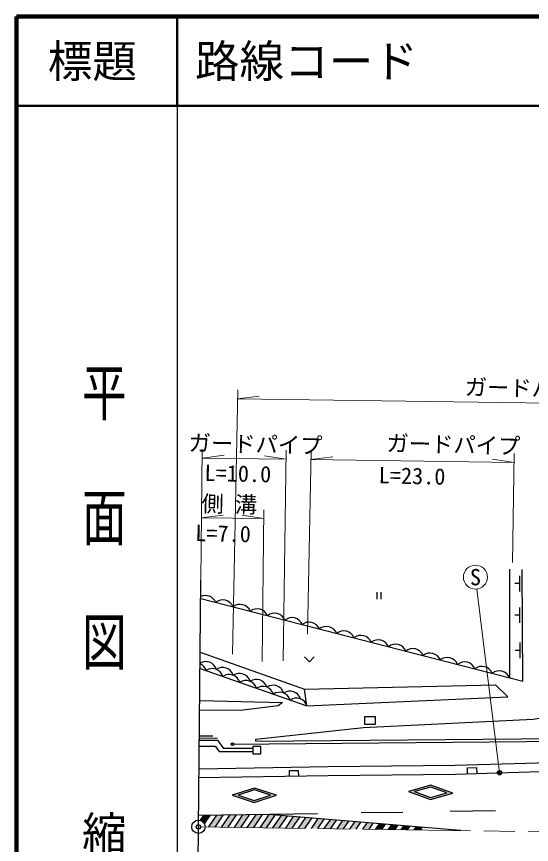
# Model space of a CAD drawing. Units: millimetres at full size, sheet at 1:1000; details may follow other scales. Extents: x 40000 to 680000, y 20000 to 380000.
# Drawn here: x 40000 to 97740, y 287188 to 380000 of the extents above; entities that cross this region are included whole.
import ezdxf
from ezdxf.enums import TextEntityAlignment as Align

# ---------------------------------------------------------------- set-up
doc = ezdxf.new("R2010")
doc.units = ezdxf.units.MM
doc.header["$LTSCALE"] = 1000
doc.header["$PDMODE"] = 32
doc.header["$PDSIZE"] = 500
doc.linetypes.add('CHAIN', pattern=[18.5, 12, -1.5, 3.5, -1.5])
for name, color, linetype, lineweight in [('M-BGD', 7, 'Continuous', 25), ('M-BGD-HTXT', 7, 'Continuous', 13), ('M-BMK', 2, 'CHAIN', 13), ('M-BMK-OTRS', 5, 'Continuous', 25), ('M-BMK-SRVR', 3, 'Continuous', 25), ('M-STR-HTXT', 7, 'Continuous', 13), ('M-STR-STRC', 7, 'Continuous', 25), ('M-TTL', 2, 'Continuous', 140), ('M-TTL-BAND', 7, 'Continuous', 25), ('M-TTL-LINE', 7, 'Continuous', 50)]:
    doc.layers.add(name, color=color, linetype=linetype, lineweight=lineweight)
doc.layers.add('M-OTRS', color=6, linetype='Continuous')
doc.layers.add('M-TTL-TXT', color=7, linetype='Continuous')
doc.styles.add('@ＭＳ ゴシック', font='')
doc.styles.add('ＭＳ ゴシック', font='')
doc.styles.get('@ＭＳ ゴシック').set_extended_font_data('@MS Gothic')
doc.styles.get('ＭＳ ゴシック').set_extended_font_data('MS Gothic')

msp = doc.modelspace()

# ---------------------------------------------------------------- hatches: boundary and pattern name
at = {"layer": 'M-STR-STRC'}
for points in [[(94381, 295344, -1), (93942, 295105, -0.41421), (94042, 295444, -0.41421)], [(64396, 289105), (65116, 289095), (66081, 290510), (65347, 290499)], [(67548, 290532), (66815, 290521), (65835, 289084), (66554, 289074)], [(68968, 290483), (68281, 290541), (67273, 289063), (67992, 289053)], [(61679, 290446), (60946, 290435), (60575, 289892, -0.20908), (61052, 289526)], [(63147, 290467), (62413, 290456), (61520, 289147), (62239, 289137)], [(64614, 290489), (63880, 290478), (62958, 289126), (63677, 289116)], [(70342, 290368), (69655, 290425), (68711, 289042), (69430, 289032)], [(71715, 290252), (71028, 290310), (70149, 289021), (70868, 289011)], [(71588, 289000), (72307, 288990), (73089, 290137), (72402, 290195)], [(74463, 290021), (73776, 290079), (73026, 288979), (73745, 288969)], [(75837, 289906), (75150, 289964), (74464, 288958), (75183, 288947)], [(75902, 288937), (76621, 288926), (77211, 289790), (76524, 289848)], [(78584, 289675), (77898, 289733), (77340, 288916), (78060, 288905)], [(79958, 289560), (79271, 289617), (78779, 288895), (79498, 288884)], [(80936, 288863), (81332, 289444), (80645, 289502), (80217, 288874)], [(82374, 288842), (82706, 289329), (82019, 289386), (81655, 288853)], [(83393, 289271), (83093, 288832), (83812, 288821), (84080, 289213)], [(84767, 289155), (84532, 288811), (85251, 288800), (85454, 289098)]]:
    msp.add_hatch(color=256, dxfattribs=at).paths.add_polyline_path(points)
h = msp.add_hatch(color=256, dxfattribs=at)
h.paths.add_polyline_path([(66670, 293508), (64165, 292721), (66661, 291908), (69165, 292695)])
h.paths.add_polyline_path([(68492, 292698), (66662, 292123), (64838, 292718), (66668, 293293)], flags=16)
h = msp.add_hatch(color=256, dxfattribs=at)
h.paths.add_polyline_path([(86470, 293837), (83940, 293139), (86405, 292238), (88935, 292935)])
h.paths.add_polyline_path([(88263, 292963), (86414, 292453), (84612, 293112), (86461, 293621)], flags=16)

# ---------------------------------------------------------------- linework, layer by layer
at = {"layer": 'M-BGD'}
for p, q in [((95265, 318035), (95274, 305884)), ((96440, 315557), (96433, 317307)), ((96436, 316432), (95874, 316430)), ((80396, 315471), (80396, 314689)), ((80862, 315471), (80862, 314689)), ((96454, 312013), (96447, 313763)), ((96450, 312888), (95888, 312886)), ((96470, 308069), (96463, 309819)), ((96466, 308944), (95904, 308942)), ((72570, 302710), (72295, 304587)), ((93698, 305070), (95074, 303728)), ((60497, 299122), (62533, 299115)), ((60500, 299360), (62028, 299368)), ((60492, 298203), (62281, 298208)), ((62281, 298208), (62766, 297563)), ((66505, 297959), (63216, 297962)), ((66505, 297559), (62766, 297563))]:
    msp.add_line(p, q, dxfattribs=at)
for points in [[(60658, 314753), (96761, 305503), (96711, 317994)], [(60596, 308734), (72295, 304587), (93698, 305070)], [(72305, 308204), (72836, 307674), (73366, 308204)], [(60578, 306929), (72570, 302710), (95074, 303728)], [(60541, 303307), (69833, 303097), (69321, 302741), (65102, 302197), (60530, 302244)], [(66818, 298760), (66820, 298974), (78894, 300310), (97950, 301228), (99270, 301473)], [(64200, 298436), (113578, 298886), (125966, 298946), (139745, 300131)], [(66818, 298760), (113576, 299186), (125953, 299246), (139916, 300447)], [(60495, 298882), (62542, 298859), (63216, 297962)], [(60462, 295681), (74910, 295907), (89203, 296082), (101057, 296424), (113700, 296266), (130034, 295945)], [(60452, 294681), (74924, 294907), (89223, 295082), (101065, 295424), (113684, 295266), (130015, 294946)], [(70595, 294839), (70595, 295494), (71594, 295494), (71604, 294855)], [(90577, 295121), (90576, 295788), (91583, 295813), (91602, 295151)]]:
    msp.add_lwpolyline(points, dxfattribs=at)
for points in [[(79069, 301518), (80232, 301518), (80232, 300625), (79069, 300625)], [(66505, 297349), (67384, 297349), (67384, 298185), (66505, 298185)]]:
    msp.add_lwpolyline(points, close=True, dxfattribs=at)
msp.add_circle((64200, 298436), 150, dxfattribs=at)
for centre, start, end in [((61183, 313845), 22.49872, 114.70029), ((63120, 313348), 22.49872, 128.75893), ((65058, 312852), 22.49872, 128.75893), ((66995, 312356), 22.49872, 128.75893), ((68933, 311859), 22.49872, 128.75893), ((70870, 311363), 22.49872, 128.75893), ((72808, 310866), 22.49872, 128.75893), ((74745, 310370), 22.49872, 128.75893), ((76682, 309874), 22.49872, 128.75893), ((78620, 309377), 22.49872, 128.75893), ((80557, 308881), 22.49872, 128.75893), ((82495, 308384), 22.49872, 128.75893), ((84432, 307888), 22.49872, 128.75893), ((86369, 307391), 22.49872, 128.75893), ((88307, 306895), 22.49872, 128.75893), ((61221, 306437), 17.52545, 120.63814), ((60058, 306317), 17.48722, 65.13741), ((90244, 306399), 22.49872, 128.75893), ((61944, 305653), 17.48722, 123.74743), ((63107, 305774), 17.4861, 123.7463), ((64994, 305110), 17.48726, 123.74746), ((92182, 305902), 22.49872, 128.75893), ((94119, 305406), 22.49872, 128.75893), ((63831, 304989), 17.48722, 123.74743), ((65718, 304326), 17.48722, 123.74743), ((66881, 304446), 17.48722, 123.74743), ((67604, 303662), 17.48722, 123.74743), ((68767, 303783), 17.48722, 123.74743), ((69491, 302998), 17.48722, 123.74743), ((70654, 303119), 17.48722, 123.74743), ((71378, 302334), 17.48722, 123.74743)]:
    msp.add_arc(centre, 1250, start, end, dxfattribs=at)
at = {"layer": 'M-BGD-HTXT'}
msp.add_line((94161, 295225), (91624, 315814), dxfattribs=at)
msp.add_circle((91459, 317154), 1350, dxfattribs=at)
at = {"layer": 'M-BMK'}
msp.add_lwpolyline([(60395, 289164), (160405, 287700), (260724, 286115), (360773, 284930), (398553, 284482), (423964, 284158), (442241, 283968), (454161, 283942), (461760, 284124), (470355, 284571), (481325, 285508), (489458, 286539), (497826, 288085), (504529, 289691), (514706, 292601), (525354, 296246), (535314, 300498), (543085, 304220), (550475, 308228), (557884, 312588)], dxfattribs=at)
at = {"layer": 'M-BMK-OTRS'}
msp.add_line((60098, 260354), (60680, 316824), dxfattribs=at)
at = {"layer": 'M-BMK-SRVR'}
msp.add_circle((60395, 289164), 750, dxfattribs=at)
at = {"layer": 'M-OTRS'}
msp.add_point((60395, 289164), dxfattribs=at)
at = {"layer": 'M-STR-HTXT'}
for p, q in [((64207, 308526), (64809, 338151)), ((64789, 337151), (67224, 337459)), ((64789, 337151), (140674, 336102)), ((60831, 331505), (60680, 316824)), ((69913, 307762), (70236, 331375)), ((60844, 330505), (63280, 330813)), ((60844, 330505), (70222, 330375)), ((70222, 330375), (67796, 330751)), ((73037, 331337), (72635, 310778)), ((73017, 330337), (75453, 330645)), ((95614, 318806), (95802, 331022)), ((73017, 330337), (95787, 330022)), ((95787, 330022), (93361, 330397)), ((60752, 323806), (63187, 324114)), ((67708, 323710), (65282, 324085)), ((67540, 307707), (67719, 324710)), ((60752, 323806), (67708, 323710))]:
    msp.add_line(p, q, dxfattribs=at)
at = {"layer": 'M-STR-STRC'}
for p, q in [((66670, 293508), (64165, 292721)), ((66668, 293293), (64838, 292718)), ((68492, 292698), (66668, 293293)), ((69165, 292695), (66670, 293508)), ((86470, 293837), (83940, 293139)), ((86461, 293621), (84612, 293112)), ((88263, 292963), (86461, 293621)), ((88935, 292935), (86470, 293837)), ((64165, 292721), (66661, 291908)), ((64838, 292718), (66662, 292123)), ((66661, 291908), (69165, 292695)), ((66662, 292123), (68492, 292698)), ((83940, 293139), (86405, 292238)), ((84612, 293112), (86414, 292453)), ((86405, 292238), (88935, 292935)), ((86414, 292453), (88263, 292963)), ((73752, 290622), (60408, 290427)), ((66081, 290510), (65116, 289095)), ((66815, 290521), (65835, 289084)), ((67548, 290532), (66554, 289074)), ((68281, 290541), (67273, 289063)), ((89784, 288734), (68266, 290542)), ((83326, 290755), (78637, 290721)), ((93717, 290942), (88614, 290893)), ((60946, 290435), (60575, 289892)), ((61679, 290446), (61052, 289526)), ((62413, 290456), (61520, 289147)), ((63147, 290467), (62239, 289137)), ((63880, 290478), (62958, 289126)), ((64614, 290489), (63677, 289116)), ((65347, 290499), (64396, 289105)), ((68968, 290483), (67992, 289053)), ((69655, 290425), (68711, 289042)), ((70342, 290368), (69430, 289032)), ((71028, 290310), (70149, 289021)), ((71715, 290252), (70868, 289011)), ((72402, 290195), (71588, 289000)), ((73089, 290137), (72307, 288990)), ((73776, 290079), (73026, 288979)), ((74463, 290021), (73745, 288969)), ((75150, 289964), (74464, 288958)), ((75837, 289906), (75183, 288947)), ((76524, 289848), (75902, 288937)), ((77211, 289790), (76621, 288926)), ((77898, 289733), (77340, 288916)), ((78584, 289675), (78060, 288905)), ((79271, 289617), (78779, 288895)), ((79958, 289560), (79498, 288884)), ((80645, 289502), (80217, 288874)), ((81332, 289444), (80936, 288863)), ((82019, 289386), (81655, 288853)), ((82706, 289329), (82374, 288842)), ((83393, 289271), (83093, 288832)), ((84080, 289213), (83812, 288821)), ((84767, 289155), (84532, 288811)), ((85454, 289098), (85251, 288800))]:
    msp.add_line(p, q, dxfattribs=at)
msp.add_circle((94161, 295225), 250, dxfattribs=at)
at = {"layer": 'M-TTL'}
for p, q in [((40000, 380000), (40000, 20000)), ((680000, 380000), (40000, 380000))]:
    msp.add_line(p, q, dxfattribs=at)
at = {"layer": 'M-TTL-BAND'}
msp.add_line((58000, 370000), (58000, 20000), dxfattribs=at)
at = {"layer": 'M-TTL-LINE'}
for p, q in [((58000, 380000), (58000, 370000)), ((40000, 370000), (680000, 370000))]:
    msp.add_line(p, q, dxfattribs=at)

# ---------------------------------------------------------------- texts
at = {"layer": 'M-BGD-HTXT', "style": 'ＭＳ ゴシック'}
msp.add_text('S', height=1833, dxfattribs=at).set_placement((91459, 317154), align=Align.MIDDLE_CENTER)
at = {"layer": 'M-STR-HTXT', "style": 'ＭＳ ゴシック'}
for s, p in [('ガードパイプ\u3000L=76.0', (102724, 336741)), ('ガードパイプ', (66767, 330599)), ('ガードパイプ', (88958, 330552)), ('L=10.0', (64787, 327307)), ('L=23.0', (84321, 327046)), ('側 溝', (63824, 323872)), ('L=7.0', (63130, 320580))]:
    msp.add_text(s, height=1833, rotation=358.697, dxfattribs=at).set_placement(p, align=Align.BOTTOM_CENTER)
at = {"layer": 'M-TTL-BAND', "style": '@ＭＳ ゴシック', "width": 1.4}
msp.add_text('平  面  図', height=3666, rotation=270, dxfattribs=at).set_placement((49777, 306475), align=Align.MIDDLE_RIGHT)
at = {"layer": 'M-TTL-BAND', "style": '@ＭＳ ゴシック'}
msp.add_text('縮尺千分の一', height=3666, rotation=270, dxfattribs=at).set_placement((49777, 261030), align=Align.MIDDLE_RIGHT)
at = {"layer": 'M-TTL-TXT', "style": 'ＭＳ ゴシック'}
msp.add_text('標題', height=3666, dxfattribs=at).set_placement((48500, 375000), align=Align.MIDDLE_CENTER)
msp.add_text('路線コード', height=3666, dxfattribs=at).set_placement((60000, 375000), align=Align.MIDDLE_LEFT)

doc.saveas('drawing.dxf')
